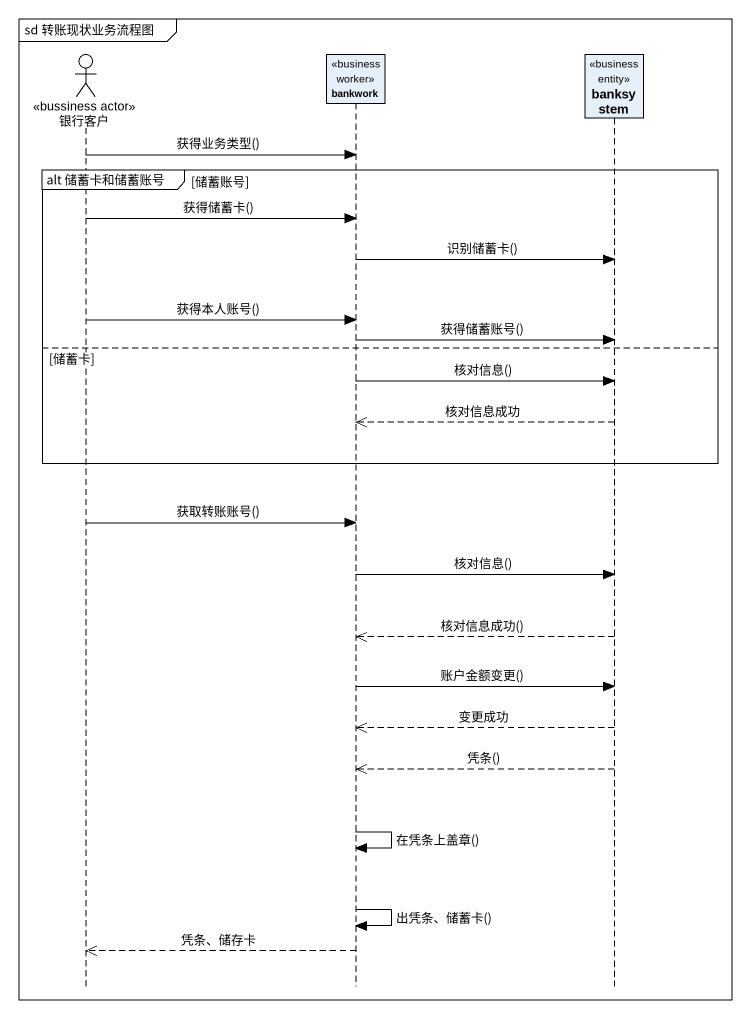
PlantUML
@startuml
mainframe sd 转账现状业务流程图
hide footbox
actor 银行客户 <<bussiness actor>>
participant bankwork <<business worker>>
participant banksystem <<business entity>>

银行客户 -> bankwork : 获得业务类型()
group alt 储蓄卡和储蓄账号 [储蓄账号]
  银行客户 -> bankwork : 获得储蓄卡()
  bankwork -> banksystem : 识别储蓄卡()
  银行客户 -> bankwork : 获得本人账号()
  bankwork -> banksystem : 获得储蓄账号()
else 储蓄卡
  bankwork -> banksystem : 核对信息()
  banksystem -->> bankwork : 核对信息成功
end
银行客户 -> bankwork : 获取转账账号()
bankwork -> banksystem : 核对信息()
banksystem -->> bankwork : 核对信息成功()
bankwork -> banksystem : 账户金额变更()
banksystem -->> bankwork : 变更成功
banksystem -->> bankwork : 凭条()
bankwork -> bankwork : 在凭条上盖章()
bankwork -> bankwork : 出凭条、储蓄卡()
bankwork -->> 银行客户 : 凭条、储存卡
@enduml
